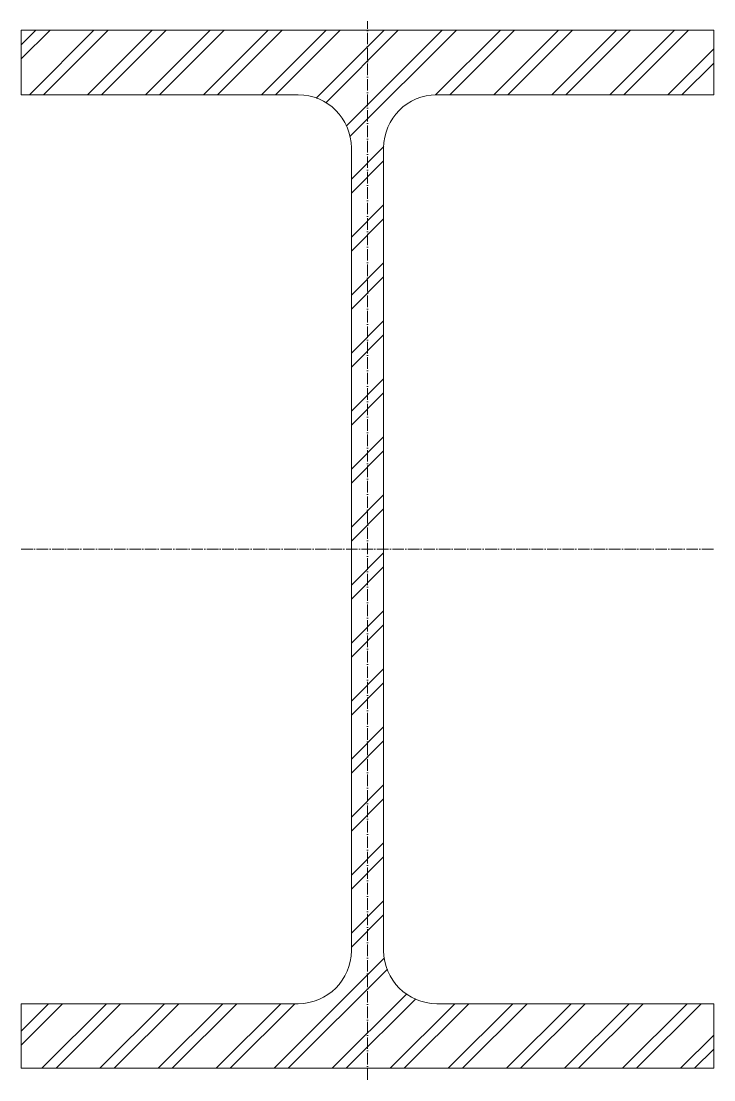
# Model space of a CAD drawing. Header units: metres. Extents: x -150 to 150, y -230 to 229.
import ezdxf

# ---------------------------------------------------------------- set-up
doc = ezdxf.new("R2010")
doc.units = ezdxf.units.M
doc.linetypes.add('MV_hartlijn_staal', pattern=[6.6, 5, -0.8, 0, -0.8])
doc.layers.add('A-DETL-GENF', color=92, linetype='Continuous', lineweight=18)

# ---------------------------------------------------------------- blocks, each defined once
blk = doc.blocks.new('28 Staalprofielen DIN_DIE_DILl 2d - DIN45-4447770-00_0 Basismaterialen')
at = {"layer": 'A-DETL-GENF', "lineweight": 13}
h = blk.add_hatch(dxfattribs=at)
h.set_pattern_fill('FP_550', color=256, style=0, pattern_type=2)
h.set_pattern_definition([(225, (463.778, 147.392), (12.57236, -12.57236), []), (225, (463.778, 128.342), (12.57236, -12.57236), [])])
h.paths.add_polyline_path([(-150, 225), (-150, 197), (-30, 197), (-24.05, 196.22), (-18.5, 193.92), (-13.74, 190.26), (-10.08, 185.5), (-7.78, 179.95), (-7, 174), (-7, -174), (-7.78, -179.95), (-10.08, -185.5), (-13.74, -190.26), (-18.5, -193.92), (-24.05, -196.22), (-30, -197), (-150, -197), (-150, -225), (150, -225), (150, -197), (30, -197), (24.05, -196.22), (18.5, -193.92), (13.74, -190.26), (10.08, -185.5), (7.78, -179.95), (7, -174), (7, 174), (7.78, 179.95), (10.08, 185.5), (13.74, 190.26), (18.5, 193.92), (24.05, 196.22), (30, 197), (150, 197), (150, 225)])
at = {"layer": 'A-DETL-GENF'}
for p, q in [((150, 225), (-150, 225)), ((-150, 225), (-150, 197)), ((150, 225), (-150, 225)), ((-150, 225), (-150, 197)), ((150, 197), (150, 225)), ((150, 225), (150, 197)), ((-150, 197), (-30, 197)), ((-150, 197), (-30, 197)), ((30, 197), (150, 197)), ((150, 197), (30, 197)), ((-7, 174), (-7, -174)), ((-7, -174), (-7, 174)), ((7, -174), (7, 174)), ((7, -174), (7, 174)), ((-30, -197), (-150, -197)), ((-150, -197), (-150, -225)), ((-150, -225), (-150, -197)), ((-150, -197), (-30, -197)), ((150, -197), (30, -197)), ((150, -197), (30, -197)), ((150, -225), (150, -197)), ((150, -225), (150, -197)), ((-150, -225), (150, -225)), ((150, -225), (-150, -225))]:
    blk.add_line(p, q, dxfattribs=at)
at = {"layer": 'A-DETL-GENF', "linetype": 'MV_hartlijn_staal', "lineweight": 13}
for p, q in [((0, -230), (0, 228.92)), ((-150, 0), (150, 0))]:
    blk.add_line(p, q, dxfattribs=at)
at = {"layer": 'A-DETL-GENF'}
for centre, start, end in [((-30, 174), 360, 90), ((-30, 174), 360, 90), ((30, 174), 90, 180), ((30, 174), 90, 180), ((-30, -174), 270, 360), ((-30, -174), 270, 0), ((30, -174), 180, 270), ((30, -174), 180, 270)]:
    blk.add_arc(centre, 23, start, end, dxfattribs=at)

msp = doc.modelspace()

# ---------------------------------------------------------------- block references
msp.add_blockref('28 Staalprofielen DIN_DIE_DILl 2d - DIN45-4447770-00_0 Basismaterialen', (0, 0))

doc.saveas('drawing.dxf')
